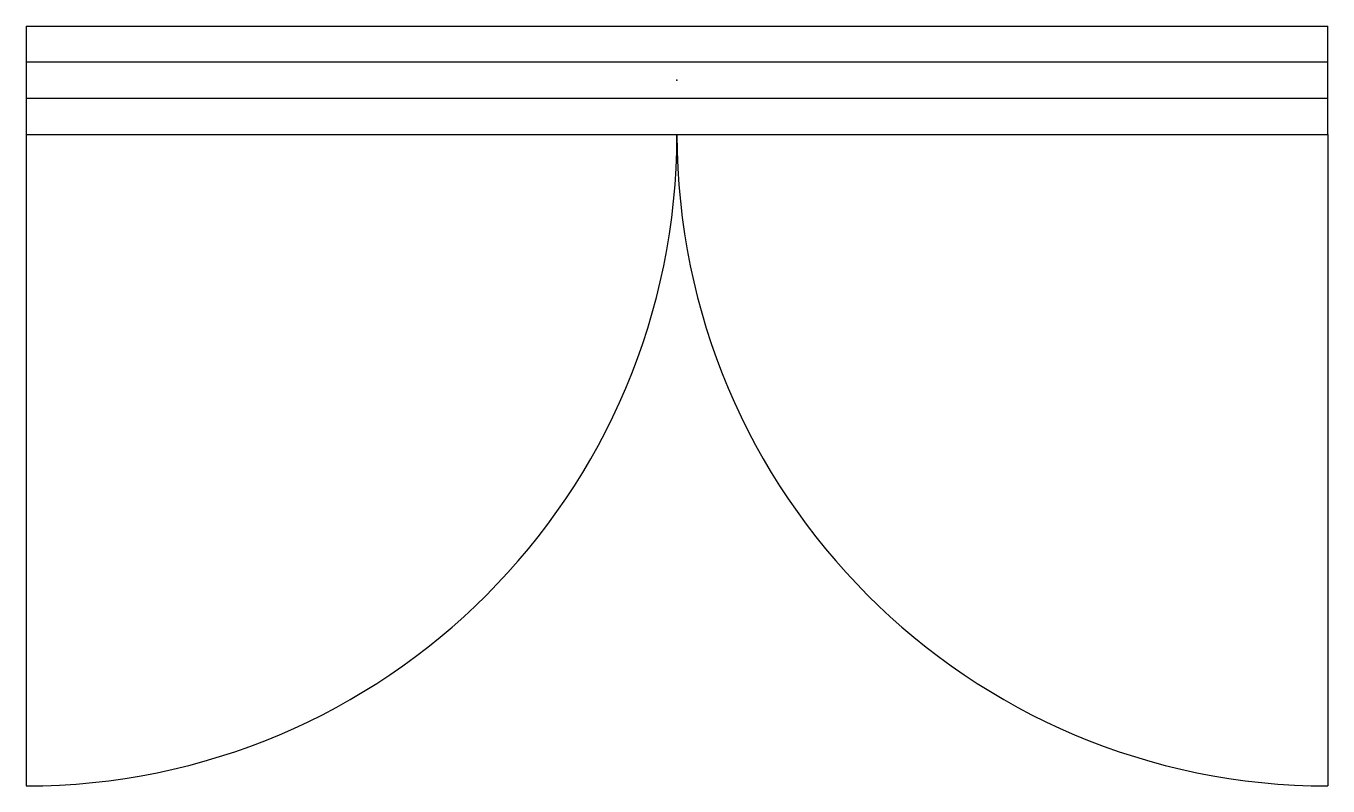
# Model space of a CAD drawing. Header units: millimetres. Extents: x -600 to 600, y -650 to 50.
import ezdxf

# ---------------------------------------------------------------- set-up
doc = ezdxf.new("R2010")
doc.units = ezdxf.units.MM
doc.layers.add('@F15_Gridline_Glass', color=134, linetype='Continuous')

msp = doc.modelspace()

# ---------------------------------------------------------------- linework, layer by layer
at = {"ltscale": 10}
msp.add_point((0, 0), dxfattribs=at)
at = {"layer": '@F15_Gridline_Glass'}
for p, q in [((-600, 50), (-600, -50)), ((-600, 50), (600, 50)), ((600, -50), (600, 50)), ((600, 16.7), (-600, 16.7)), ((600, -16.7), (-600, -16.7)), ((-600, -50), (600, -50)), ((-600, -50), (-600, -650)), ((600, -50), (600, -650))]:
    msp.add_line(p, q, dxfattribs=at)
for centre, start, end in [((-600, -50), 270, 0), ((600, -50), 180, 270)]:
    msp.add_arc(centre, 600, start, end, dxfattribs=at)

doc.saveas('drawing.dxf')
